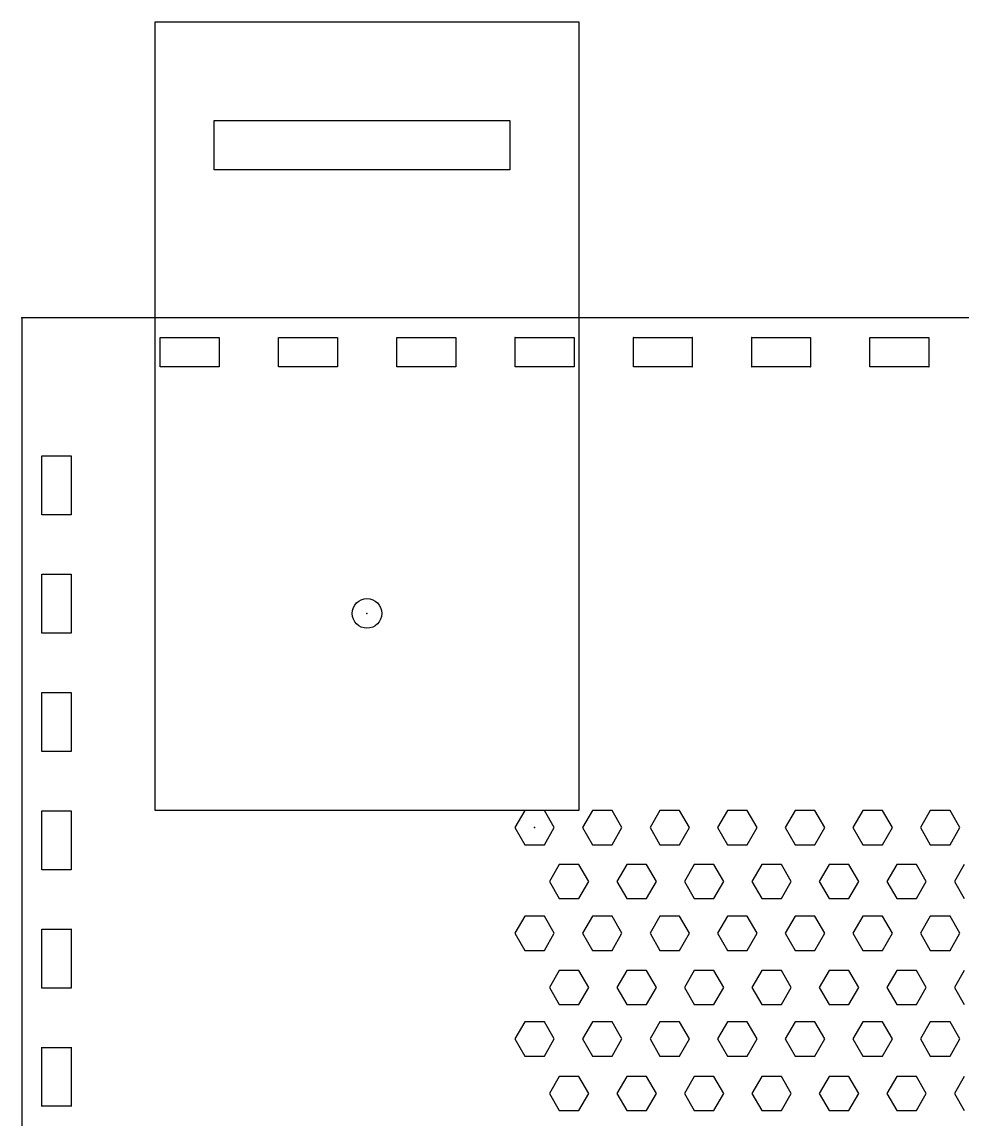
# Model space of a CAD drawing. Header units: millimetres. Extents: x 0 to 382, y -305 to 30.
# Drawn here: x 0 to 95.4, y -81.3 to 30 of the extents above; entities that cross this region are included whole.
import ezdxf

# ---------------------------------------------------------------- set-up
doc = ezdxf.new("R2010")
doc.units = ezdxf.units.MM
doc.header["$MEASUREMENT"] = 0
for name, color, linetype in [('boite_babycare v9_Sketch1', 7, 'Continuous'), ('boite_babycare v9_Sketch10', 7, 'Continuous'), ('boite_babycare v9_Sketch11', 7, 'Continuous'), ('boite_babycare v9_Sketch2', 7, 'Continuous'), ('boite_babycare v9_Sketch3', 7, 'Continuous'), ('boite_babycare v9_Sketch5', 7, 'Continuous'), ('boite_babycare v9_Sketch8', 7, 'Continuous')]:
    doc.layers.add(name, color=color, linetype=linetype)

msp = doc.modelspace()

# ---------------------------------------------------------------- linework, layer by layer
at = {"layer": 'boite_babycare v9_Sketch1'}
for p, q in [((190.01, 0), (0.01, 0)), ((0, -0.01), (0, -190.01)), ((14.02, -4.99), (14.02, -2.01)), ((14.02, -2.01), (17.01, -2.01)), ((17.01, -2.01), (20, -2.01)), ((20, -2.01), (20, -4.99)), ((26.02, -4.99), (26.02, -2.01)), ((26.02, -2.01), (29.01, -2.01)), ((29.01, -2.01), (32, -2.01)), ((32, -2.01), (32, -4.99)), ((38.02, -4.99), (38.02, -2.01)), ((38.02, -2.01), (41.01, -2.01)), ((41.01, -2.01), (44, -2.01)), ((44, -2.01), (44, -4.99)), ((50.02, -2.01), (53.01, -2.01)), ((50.02, -4.99), (50.02, -2.01)), ((53.01, -2.01), (56, -2.01)), ((56, -2.01), (56, -4.99)), ((62.02, -4.99), (62.02, -2.01)), ((62.02, -2.01), (65.01, -2.01)), ((65.01, -2.01), (68, -2.01)), ((68, -2.01), (68, -4.99)), ((74.02, -4.99), (74.02, -2.01)), ((74.02, -2.01), (77.01, -2.01)), ((77.01, -2.01), (80, -2.01)), ((80, -2.01), (80, -4.99)), ((86.02, -4.99), (86.02, -2.01)), ((86.02, -2.01), (89.01, -2.01)), ((89.01, -2.01), (92, -2.01)), ((92, -2.01), (92, -4.99)), ((20, -4.99), (14.02, -4.99)), ((32, -4.99), (26.02, -4.99)), ((44, -4.99), (38.02, -4.99)), ((56, -4.99), (50.02, -4.99)), ((68, -4.99), (62.02, -4.99)), ((80, -4.99), (74.02, -4.99)), ((92, -4.99), (86.02, -4.99)), ((2.01, -14.02), (4.99, -14.02)), ((2.01, -17.01), (2.01, -14.02)), ((4.99, -14.02), (4.99, -20)), ((2.01, -20), (2.01, -17.01)), ((4.99, -20), (2.01, -20)), ((2.01, -29.01), (2.01, -26.02)), ((2.01, -26.02), (4.99, -26.02)), ((4.99, -26.02), (4.99, -32)), ((2.01, -32), (2.01, -29.01)), ((4.99, -32), (2.01, -32)), ((2.01, -41.01), (2.01, -38.02)), ((2.01, -38.02), (4.99, -38.02)), ((4.99, -38.02), (4.99, -44)), ((2.01, -44), (2.01, -41.01)), ((4.99, -44), (2.01, -44)), ((2.01, -53.01), (2.01, -50.02)), ((2.01, -50.02), (4.99, -50.02)), ((4.99, -50.02), (4.99, -56)), ((2.01, -56), (2.01, -53.01)), ((4.99, -56), (2.01, -56)), ((2.01, -62.02), (4.99, -62.02)), ((2.01, -65.01), (2.01, -62.02)), ((4.99, -62.02), (4.99, -68)), ((2.01, -68), (2.01, -65.01)), ((4.99, -68), (2.01, -68)), ((2.01, -74.02), (4.99, -74.02)), ((2.01, -77.01), (2.01, -74.02)), ((4.99, -74.02), (4.99, -80)), ((2.01, -80), (2.01, -77.01)), ((4.99, -80), (2.01, -80))]:
    msp.add_line(p, q, dxfattribs=at)
for points in [[(0.01, 0), (0, 0), (0, 0), (0, -0.01)], [(14.02, -2.01), (14.02, -2), (14.01, -2.01), (14.02, -2.01)], [(20, -2.01), (20.01, -2.01), (20, -2), (20, -2.01)], [(26.02, -2.01), (26.02, -2), (26.01, -2.01), (26.02, -2.01)], [(32, -2.01), (32.01, -2.01), (32, -2), (32, -2.01)], [(38.02, -2.01), (38.02, -2), (38.01, -2.01), (38.02, -2.01)], [(44, -2.01), (44.01, -2.01), (44, -2), (44, -2.01)], [(50.02, -2.01), (50.02, -2), (50.01, -2.01), (50.02, -2.01)], [(56, -2.01), (56.01, -2.01), (56, -2), (56, -2.01)], [(62.02, -2.01), (62.02, -2), (62.01, -2.01), (62.02, -2.01)], [(68, -2.01), (68.01, -2.01), (68, -2), (68, -2.01)], [(74.02, -2.01), (74.02, -2), (74.01, -2.01), (74.02, -2.01)], [(80, -2.01), (80.01, -2.01), (80, -2), (80, -2.01)], [(86.02, -2.01), (86.02, -2), (86.01, -2.01), (86.02, -2.01)], [(92, -2.01), (92.01, -2.01), (92, -2), (92, -2.01)], [(14.02, -4.99), (14.01, -4.99), (14.02, -5), (14.02, -4.99)], [(20, -4.99), (20, -5), (20.01, -4.99), (20, -4.99)], [(26.02, -4.99), (26.01, -4.99), (26.02, -5), (26.02, -4.99)], [(32, -4.99), (32, -5), (32.01, -4.99), (32, -4.99)], [(38.02, -4.99), (38.01, -4.99), (38.02, -5), (38.02, -4.99)], [(44, -4.99), (44, -5), (44.01, -4.99), (44, -4.99)], [(50.02, -4.99), (50.01, -4.99), (50.02, -5), (50.02, -4.99)], [(56, -4.99), (56, -5), (56.01, -4.99), (56, -4.99)], [(62.02, -4.99), (62.01, -4.99), (62.02, -5), (62.02, -4.99)], [(68, -4.99), (68, -5), (68.01, -4.99), (68, -4.99)], [(74.02, -4.99), (74.01, -4.99), (74.02, -5), (74.02, -4.99)], [(80, -4.99), (80, -5), (80.01, -4.99), (80, -4.99)], [(86.02, -4.99), (86.01, -4.99), (86.02, -5), (86.02, -4.99)], [(92, -4.99), (92, -5), (92.01, -4.99), (92, -4.99)], [(2.01, -14.02), (2.01, -14.01), (2, -14.02), (2.01, -14.02)], [(4.99, -14.02), (5, -14.02), (4.99, -14.01), (4.99, -14.02)], [(2.01, -20), (2, -20), (2.01, -20.01), (2.01, -20)], [(4.99, -20), (4.99, -20.01), (5, -20), (4.99, -20)], [(2.01, -26.02), (2.01, -26.01), (2, -26.02), (2.01, -26.02)], [(4.99, -26.02), (5, -26.02), (4.99, -26.01), (4.99, -26.02)], [(2.01, -32), (2, -32), (2.01, -32.01), (2.01, -32)], [(4.99, -32), (4.99, -32.01), (5, -32), (4.99, -32)], [(2.01, -38.02), (2.01, -38.01), (2, -38.02), (2.01, -38.02)], [(4.99, -38.02), (5, -38.02), (4.99, -38.01), (4.99, -38.02)], [(2.01, -44), (2, -44), (2.01, -44.01), (2.01, -44)], [(4.99, -44), (4.99, -44.01), (5, -44), (4.99, -44)], [(2.01, -50.02), (2.01, -50.01), (2, -50.02), (2.01, -50.02)], [(4.99, -50.02), (5, -50.02), (4.99, -50.01), (4.99, -50.02)], [(2.01, -56), (2, -56), (2.01, -56.01), (2.01, -56)], [(4.99, -56), (4.99, -56.01), (5, -56), (4.99, -56)], [(2.01, -62.02), (2.01, -62.01), (2, -62.02), (2.01, -62.02)], [(4.99, -62.02), (5, -62.02), (4.99, -62.01), (4.99, -62.02)], [(2.01, -68), (2, -68), (2.01, -68.01), (2.01, -68)], [(4.99, -68), (4.99, -68.01), (5, -68), (4.99, -68)], [(2.01, -74.02), (2.01, -74.01), (2, -74.02), (2.01, -74.02)], [(4.99, -74.02), (5, -74.02), (4.99, -74.01), (4.99, -74.02)], [(2.01, -80), (2, -80), (2.01, -80.01), (2.01, -80)], [(4.99, -80), (4.99, -80.01), (5, -80), (4.99, -80)]]:
    msp.add_open_spline(points, degree=3, dxfattribs=at)
msp.add_point((0, 0), dxfattribs=at)
at = {"layer": 'boite_babycare v9_Sketch10'}
msp.add_point((0, 0), dxfattribs=at)
at = {"layer": 'boite_babycare v9_Sketch11'}
for p, q in [((190.01, 0), (0.01, 0)), ((0, -0.01), (0, -190.01)), ((14.02, -2.01), (20, -2.01)), ((14.02, -4.99), (14.02, -2.01)), ((20, -2.01), (20, -4.99)), ((26.02, -4.99), (26.02, -2.01)), ((26.02, -2.01), (32, -2.01)), ((32, -2.01), (32, -4.99)), ((38.02, -4.99), (38.02, -2.01)), ((38.02, -2.01), (44, -2.01)), ((44, -2.01), (44, -4.99)), ((50.02, -2.01), (56, -2.01)), ((50.02, -4.99), (50.02, -2.01)), ((56, -2.01), (56, -4.99)), ((62.02, -2.01), (68, -2.01)), ((62.02, -4.99), (62.02, -2.01)), ((68, -2.01), (68, -4.99)), ((74.02, -4.99), (74.02, -2.01)), ((74.02, -2.01), (80, -2.01)), ((80, -2.01), (80, -4.99)), ((86.02, -2.01), (92, -2.01)), ((86.02, -4.99), (86.02, -2.01)), ((92, -2.01), (92, -4.99)), ((20, -4.99), (14.02, -4.99)), ((32, -4.99), (26.02, -4.99)), ((44, -4.99), (38.02, -4.99)), ((56, -4.99), (50.02, -4.99)), ((68, -4.99), (62.02, -4.99)), ((80, -4.99), (74.02, -4.99)), ((92, -4.99), (86.02, -4.99)), ((2.01, -20), (2.01, -14.02)), ((2.01, -14.02), (4.99, -14.02)), ((4.99, -14.02), (4.99, -20)), ((4.99, -20), (2.01, -20)), ((2.01, -26.02), (4.99, -26.02)), ((2.01, -32), (2.01, -26.02)), ((4.99, -26.02), (4.99, -32)), ((4.99, -32), (2.01, -32)), ((2.01, -44), (2.01, -38.02)), ((2.01, -38.02), (4.99, -38.02)), ((4.99, -38.02), (4.99, -44)), ((4.99, -44), (2.01, -44)), ((2.01, -50.02), (4.99, -50.02)), ((2.01, -56), (2.01, -50.02)), ((4.99, -50.02), (4.99, -56)), ((51, -50), (50, -51.73)), ((53, -50), (51, -50)), ((54, -51.73), (53, -50)), ((57.86, -50), (56.86, -51.73)), ((57.86, -50), (56.86, -51.73)), ((59.86, -50), (57.86, -50)), ((59.86, -50), (57.86, -50)), ((60.86, -51.73), (59.86, -50)), ((60.86, -51.73), (59.86, -50)), ((64.71, -50), (63.71, -51.73)), ((64.71, -50), (63.71, -51.73)), ((66.71, -50), (64.71, -50)), ((66.71, -50), (64.71, -50)), ((67.71, -51.73), (66.71, -50)), ((67.71, -51.73), (66.71, -50)), ((71.57, -50), (70.57, -51.73)), ((71.57, -50), (70.57, -51.73)), ((73.57, -50), (71.57, -50)), ((73.57, -50), (71.57, -50)), ((74.57, -51.73), (73.57, -50)), ((74.57, -51.73), (73.57, -50)), ((78.43, -50), (77.43, -51.73)), ((78.43, -50), (77.43, -51.73)), ((80.43, -50), (78.43, -50)), ((80.43, -50), (78.43, -50)), ((81.43, -51.73), (80.43, -50)), ((81.43, -51.73), (80.43, -50)), ((85.29, -50), (84.29, -51.73)), ((85.29, -50), (84.29, -51.73)), ((87.29, -50), (85.29, -50)), ((87.29, -50), (85.29, -50)), ((88.29, -51.73), (87.29, -50)), ((88.29, -51.73), (87.29, -50)), ((92.14, -50), (91.14, -51.73)), ((92.14, -50), (91.14, -51.73)), ((94.14, -50), (92.14, -50)), ((94.14, -50), (92.14, -50)), ((95.14, -51.73), (94.14, -50)), ((95.14, -51.73), (94.14, -50)), ((50, -51.73), (51, -53.46)), ((53, -53.46), (54, -51.73)), ((56.86, -51.73), (57.86, -53.46)), ((56.86, -51.73), (57.86, -53.46)), ((59.86, -53.46), (60.86, -51.73)), ((59.86, -53.46), (60.86, -51.73)), ((63.71, -51.73), (64.71, -53.46)), ((63.71, -51.73), (64.71, -53.46)), ((66.71, -53.46), (67.71, -51.73)), ((66.71, -53.46), (67.71, -51.73)), ((70.57, -51.73), (71.57, -53.46)), ((70.57, -51.73), (71.57, -53.46)), ((73.57, -53.46), (74.57, -51.73)), ((73.57, -53.46), (74.57, -51.73)), ((77.43, -51.73), (78.43, -53.46)), ((77.43, -51.73), (78.43, -53.46)), ((80.43, -53.46), (81.43, -51.73)), ((80.43, -53.46), (81.43, -51.73)), ((84.29, -51.73), (85.29, -53.46)), ((84.29, -51.73), (85.29, -53.46)), ((87.29, -53.46), (88.29, -51.73)), ((87.29, -53.46), (88.29, -51.73)), ((91.14, -51.73), (92.14, -53.46)), ((91.14, -51.73), (92.14, -53.46)), ((94.14, -53.46), (95.14, -51.73)), ((94.14, -53.46), (95.14, -51.73)), ((51, -53.46), (53, -53.46)), ((57.86, -53.46), (59.86, -53.46)), ((57.86, -53.46), (59.86, -53.46)), ((64.71, -53.46), (66.71, -53.46)), ((64.71, -53.46), (66.71, -53.46)), ((71.57, -53.46), (73.57, -53.46)), ((71.57, -53.46), (73.57, -53.46)), ((78.43, -53.46), (80.43, -53.46)), ((78.43, -53.46), (80.43, -53.46)), ((85.29, -53.46), (87.29, -53.46)), ((85.29, -53.46), (87.29, -53.46)), ((92.14, -53.46), (94.14, -53.46)), ((92.14, -53.46), (94.14, -53.46)), ((54.5, -55.46), (53.5, -57.19)), ((56.5, -55.46), (54.5, -55.46)), ((57.5, -57.19), (56.5, -55.46)), ((61.35, -55.46), (60.35, -57.19)), ((61.35, -55.46), (60.35, -57.19)), ((63.35, -55.46), (61.35, -55.46)), ((63.35, -55.46), (61.35, -55.46)), ((64.35, -57.19), (63.35, -55.46)), ((64.35, -57.19), (63.35, -55.46)), ((68.19, -55.46), (67.19, -57.19)), ((68.19, -55.46), (67.19, -57.19)), ((70.19, -55.46), (68.19, -55.46)), ((70.19, -55.46), (68.19, -55.46)), ((71.19, -57.19), (70.19, -55.46)), ((71.19, -57.19), (70.19, -55.46)), ((75.04, -55.46), (74.04, -57.19)), ((75.04, -55.46), (74.04, -57.19)), ((77.04, -55.46), (75.04, -55.46)), ((77.04, -55.46), (75.04, -55.46)), ((78.04, -57.19), (77.04, -55.46)), ((78.04, -57.19), (77.04, -55.46)), ((81.88, -55.46), (80.88, -57.19)), ((81.88, -55.46), (80.88, -57.19)), ((83.88, -55.46), (81.88, -55.46)), ((83.88, -55.46), (81.88, -55.46)), ((84.88, -57.19), (83.88, -55.46)), ((84.88, -57.19), (83.88, -55.46)), ((88.73, -55.46), (87.73, -57.19)), ((88.73, -55.46), (87.73, -57.19)), ((90.73, -55.46), (88.73, -55.46)), ((90.73, -55.46), (88.73, -55.46)), ((91.73, -57.19), (90.73, -55.46)), ((91.73, -57.19), (90.73, -55.46)), ((95.58, -55.46), (94.58, -57.19)), ((95.58, -55.46), (94.58, -57.19)), ((4.99, -56), (2.01, -56)), ((53.5, -57.19), (54.5, -58.92)), ((56.5, -58.92), (57.5, -57.19)), ((60.35, -57.19), (61.35, -58.92)), ((60.35, -57.19), (61.35, -58.92)), ((63.35, -58.92), (64.35, -57.19)), ((63.35, -58.92), (64.35, -57.19)), ((67.19, -57.19), (68.19, -58.92)), ((67.19, -57.19), (68.19, -58.92)), ((70.19, -58.92), (71.19, -57.19)), ((70.19, -58.92), (71.19, -57.19)), ((74.04, -57.19), (75.04, -58.92)), ((74.04, -57.19), (75.04, -58.92)), ((77.04, -58.92), (78.04, -57.19)), ((77.04, -58.92), (78.04, -57.19)), ((80.88, -57.19), (81.88, -58.92)), ((80.88, -57.19), (81.88, -58.92)), ((83.88, -58.92), (84.88, -57.19)), ((83.88, -58.92), (84.88, -57.19)), ((87.73, -57.19), (88.73, -58.92)), ((87.73, -57.19), (88.73, -58.92)), ((90.73, -58.92), (91.73, -57.19)), ((90.73, -58.92), (91.73, -57.19)), ((94.58, -57.19), (95.58, -58.92)), ((94.58, -57.19), (95.58, -58.92)), ((54.5, -58.92), (56.5, -58.92)), ((61.35, -58.92), (63.35, -58.92)), ((61.35, -58.92), (63.35, -58.92)), ((68.19, -58.92), (70.19, -58.92)), ((68.19, -58.92), (70.19, -58.92)), ((75.04, -58.92), (77.04, -58.92)), ((75.04, -58.92), (77.04, -58.92)), ((81.88, -58.92), (83.88, -58.92)), ((81.88, -58.92), (83.88, -58.92)), ((88.73, -58.92), (90.73, -58.92)), ((88.73, -58.92), (90.73, -58.92)), ((51, -60.72), (50, -62.45)), ((53, -60.72), (51, -60.72)), ((54, -62.45), (53, -60.72)), ((57.86, -60.72), (56.86, -62.45)), ((59.86, -60.72), (57.86, -60.72)), ((60.86, -62.45), (59.86, -60.72)), ((64.71, -60.72), (63.71, -62.45)), ((66.71, -60.72), (64.71, -60.72)), ((67.71, -62.45), (66.71, -60.72)), ((71.57, -60.72), (70.57, -62.45)), ((73.57, -60.72), (71.57, -60.72)), ((74.57, -62.45), (73.57, -60.72)), ((78.43, -60.72), (77.43, -62.45)), ((80.43, -60.72), (78.43, -60.72)), ((81.43, -62.45), (80.43, -60.72)), ((85.29, -60.72), (84.29, -62.45)), ((87.29, -60.72), (85.29, -60.72)), ((88.29, -62.45), (87.29, -60.72)), ((92.14, -60.72), (91.14, -62.45)), ((94.14, -60.72), (92.14, -60.72)), ((95.14, -62.45), (94.14, -60.72)), ((2.01, -62.02), (4.99, -62.02)), ((2.01, -68), (2.01, -62.02)), ((4.99, -62.02), (4.99, -68)), ((50, -62.45), (51, -64.18)), ((53, -64.18), (54, -62.45)), ((56.86, -62.45), (57.86, -64.18)), ((59.86, -64.18), (60.86, -62.45)), ((63.71, -62.45), (64.71, -64.18)), ((66.71, -64.18), (67.71, -62.45)), ((70.57, -62.45), (71.57, -64.18)), ((73.57, -64.18), (74.57, -62.45)), ((77.43, -62.45), (78.43, -64.18)), ((80.43, -64.18), (81.43, -62.45)), ((84.29, -62.45), (85.29, -64.18)), ((87.29, -64.18), (88.29, -62.45)), ((91.14, -62.45), (92.14, -64.18)), ((94.14, -64.18), (95.14, -62.45)), ((51, -64.18), (53, -64.18)), ((57.86, -64.18), (59.86, -64.18)), ((64.71, -64.18), (66.71, -64.18)), ((71.57, -64.18), (73.57, -64.18)), ((78.43, -64.18), (80.43, -64.18)), ((85.29, -64.18), (87.29, -64.18)), ((92.14, -64.18), (94.14, -64.18)), ((54.5, -66.21), (53.5, -67.94)), ((56.5, -66.21), (54.5, -66.21)), ((57.5, -67.94), (56.5, -66.21)), ((61.35, -66.21), (60.35, -67.94)), ((63.35, -66.21), (61.35, -66.21)), ((64.35, -67.94), (63.35, -66.21)), ((68.19, -66.21), (67.19, -67.94)), ((70.19, -66.21), (68.19, -66.21)), ((71.19, -67.94), (70.19, -66.21)), ((75.04, -66.21), (74.04, -67.94)), ((77.04, -66.21), (75.04, -66.21)), ((78.04, -67.94), (77.04, -66.21)), ((81.88, -66.21), (80.88, -67.94)), ((83.88, -66.21), (81.88, -66.21)), ((84.88, -67.94), (83.88, -66.21)), ((88.73, -66.21), (87.73, -67.94)), ((90.73, -66.21), (88.73, -66.21)), ((91.73, -67.94), (90.73, -66.21)), ((95.58, -66.21), (94.58, -67.94)), ((4.99, -68), (2.01, -68)), ((53.5, -67.94), (54.5, -69.67)), ((56.5, -69.67), (57.5, -67.94)), ((60.35, -67.94), (61.35, -69.67)), ((63.35, -69.67), (64.35, -67.94)), ((67.19, -67.94), (68.19, -69.67)), ((70.19, -69.67), (71.19, -67.94)), ((74.04, -67.94), (75.04, -69.67)), ((77.04, -69.67), (78.04, -67.94)), ((80.88, -67.94), (81.88, -69.67)), ((83.88, -69.67), (84.88, -67.94)), ((87.73, -67.94), (88.73, -69.67)), ((90.73, -69.67), (91.73, -67.94)), ((94.58, -67.94), (95.58, -69.67)), ((54.5, -69.67), (56.5, -69.67)), ((61.35, -69.67), (63.35, -69.67)), ((68.19, -69.67), (70.19, -69.67)), ((75.04, -69.67), (77.04, -69.67)), ((81.88, -69.67), (83.88, -69.67)), ((88.73, -69.67), (90.73, -69.67)), ((51, -71.44), (50, -73.17)), ((53, -71.44), (51, -71.44)), ((54, -73.17), (53, -71.44)), ((57.86, -71.44), (56.86, -73.17)), ((59.86, -71.44), (57.86, -71.44)), ((60.86, -73.17), (59.86, -71.44)), ((64.71, -71.44), (63.71, -73.17)), ((66.71, -71.44), (64.71, -71.44)), ((67.71, -73.17), (66.71, -71.44)), ((71.57, -71.44), (70.57, -73.17)), ((73.57, -71.44), (71.57, -71.44)), ((74.57, -73.17), (73.57, -71.44)), ((78.43, -71.44), (77.43, -73.17)), ((80.43, -71.44), (78.43, -71.44)), ((81.43, -73.17), (80.43, -71.44)), ((85.29, -71.44), (84.29, -73.17)), ((87.29, -71.44), (85.29, -71.44)), ((88.29, -73.17), (87.29, -71.44)), ((92.14, -71.44), (91.14, -73.17)), ((94.14, -71.44), (92.14, -71.44)), ((95.14, -73.17), (94.14, -71.44)), ((50, -73.17), (51, -74.91)), ((53, -74.91), (54, -73.17)), ((56.86, -73.17), (57.86, -74.91)), ((59.86, -74.91), (60.86, -73.17)), ((63.71, -73.17), (64.71, -74.91)), ((66.71, -74.91), (67.71, -73.17)), ((70.57, -73.17), (71.57, -74.91)), ((73.57, -74.91), (74.57, -73.17)), ((77.43, -73.17), (78.43, -74.91)), ((80.43, -74.91), (81.43, -73.17)), ((84.29, -73.17), (85.29, -74.91)), ((87.29, -74.91), (88.29, -73.17)), ((91.14, -73.17), (92.14, -74.91)), ((94.14, -74.91), (95.14, -73.17)), ((2.01, -80), (2.01, -74.02)), ((2.01, -74.02), (4.99, -74.02)), ((4.99, -74.02), (4.99, -80)), ((51, -74.91), (53, -74.91)), ((57.86, -74.91), (59.86, -74.91)), ((64.71, -74.91), (66.71, -74.91)), ((71.57, -74.91), (73.57, -74.91)), ((78.43, -74.91), (80.43, -74.91)), ((85.29, -74.91), (87.29, -74.91)), ((92.14, -74.91), (94.14, -74.91)), ((54.5, -76.96), (53.5, -78.69)), ((56.5, -76.96), (54.5, -76.96)), ((57.5, -78.69), (56.5, -76.96)), ((61.35, -76.96), (60.35, -78.69)), ((63.35, -76.96), (61.35, -76.96)), ((64.35, -78.69), (63.35, -76.96)), ((68.19, -76.96), (67.19, -78.69)), ((70.19, -76.96), (68.19, -76.96)), ((71.19, -78.69), (70.19, -76.96)), ((75.04, -76.96), (74.04, -78.69)), ((77.04, -76.96), (75.04, -76.96)), ((78.04, -78.69), (77.04, -76.96)), ((81.88, -76.96), (80.88, -78.69)), ((83.88, -76.96), (81.88, -76.96)), ((84.88, -78.69), (83.88, -76.96)), ((88.73, -76.96), (87.73, -78.69)), ((90.73, -76.96), (88.73, -76.96)), ((91.73, -78.69), (90.73, -76.96)), ((95.58, -76.96), (94.58, -78.69)), ((53.5, -78.69), (54.5, -80.42)), ((56.5, -80.42), (57.5, -78.69)), ((60.35, -78.69), (61.35, -80.42)), ((63.35, -80.42), (64.35, -78.69)), ((67.19, -78.69), (68.19, -80.42)), ((70.19, -80.42), (71.19, -78.69)), ((74.04, -78.69), (75.04, -80.42)), ((77.04, -80.42), (78.04, -78.69)), ((80.88, -78.69), (81.88, -80.42)), ((83.88, -80.42), (84.88, -78.69)), ((87.73, -78.69), (88.73, -80.42)), ((90.73, -80.42), (91.73, -78.69)), ((94.58, -78.69), (95.58, -80.42)), ((4.99, -80), (2.01, -80)), ((54.5, -80.42), (56.5, -80.42)), ((61.35, -80.42), (63.35, -80.42)), ((68.19, -80.42), (70.19, -80.42)), ((75.04, -80.42), (77.04, -80.42)), ((81.88, -80.42), (83.88, -80.42)), ((88.73, -80.42), (90.73, -80.42))]:
    msp.add_line(p, q, dxfattribs=at)
msp.add_circle((35, -30), 1.5, dxfattribs=at)
for points in [[(0.01, 0), (0, 0), (0, 0), (0, -0.01)], [(14.02, -2.01), (14.02, -2.01), (14.02, -2.01), (14.02, -2.01)], [(20, -2.01), (20, -2.01), (20, -2.01), (20, -2.01)], [(26.02, -2.01), (26.01, -2.01), (26.01, -2.01), (26.02, -2.01)], [(32, -2.01), (32, -2.01), (32, -2.01), (32, -2.01)], [(38.02, -2.01), (38.01, -2.01), (38.01, -2.01), (38.02, -2.01)], [(44, -2.01), (44, -2.01), (44, -2.01), (44, -2.01)], [(50.02, -2.01), (50.01, -2.01), (50.01, -2.01), (50.02, -2.01)], [(56, -2.01), (56, -2.01), (56, -2.01), (56, -2.01)], [(62.02, -2.01), (62.01, -2.01), (62.01, -2.01), (62.02, -2.01)], [(68, -2.01), (68, -2.01), (68, -2.01), (68, -2.01)], [(74.02, -2.01), (74.01, -2.01), (74.01, -2.01), (74.02, -2.01)], [(80, -2.01), (80, -2.01), (80, -2.01), (80, -2.01)], [(86.02, -2.01), (86.01, -2.01), (86.01, -2.01), (86.02, -2.01)], [(92, -2.01), (92, -2.01), (92, -2.01), (92, -2.01)], [(14.02, -4.99), (14.02, -4.99), (14.02, -4.99), (14.02, -4.99)], [(20, -4.99), (20.01, -4.99), (20.01, -4.99), (20, -4.99)], [(26.02, -4.99), (26.02, -4.99), (26.02, -4.99), (26.02, -4.99)], [(32, -4.99), (32, -4.99), (32, -4.99), (32, -4.99)], [(38.02, -4.99), (38.02, -4.99), (38.02, -4.99), (38.02, -4.99)], [(44, -4.99), (44, -4.99), (44, -4.99), (44, -4.99)], [(50.02, -4.99), (50.02, -4.99), (50.02, -4.99), (50.02, -4.99)], [(56, -4.99), (56.01, -4.99), (56.01, -4.99), (56, -4.99)], [(62.02, -4.99), (62.02, -4.99), (62.02, -4.99), (62.02, -4.99)], [(68, -4.99), (68.01, -4.99), (68.01, -4.99), (68, -4.99)], [(74.02, -4.99), (74.02, -4.99), (74.02, -4.99), (74.02, -4.99)], [(80, -4.99), (80.01, -4.99), (80.01, -4.99), (80, -4.99)], [(86.02, -4.99), (86.02, -4.99), (86.02, -4.99), (86.02, -4.99)], [(92, -4.99), (92.01, -4.99), (92.01, -4.99), (92, -4.99)], [(2.01, -14.02), (2.01, -14.02), (2.01, -14.02), (2.01, -14.02)], [(4.99, -14.02), (4.99, -14.02), (4.99, -14.02), (4.99, -14.02)], [(2.01, -20), (2.01, -20.01), (2.01, -20.01), (2.01, -20)], [(4.99, -20), (4.99, -20), (4.99, -20), (4.99, -20)], [(2.01, -26.02), (2.01, -26.02), (2.01, -26.02), (2.01, -26.02)], [(4.99, -26.02), (4.99, -26.01), (4.99, -26.01), (4.99, -26.02)], [(2.01, -32), (2.01, -32), (2.01, -32), (2.01, -32)], [(4.99, -32), (4.99, -32), (4.99, -32), (4.99, -32)], [(2.01, -38.02), (2.01, -38.02), (2.01, -38.02), (2.01, -38.02)], [(4.99, -38.02), (4.99, -38.01), (4.99, -38.01), (4.99, -38.02)], [(2.01, -44), (2.01, -44), (2.01, -44), (2.01, -44)], [(4.99, -44), (4.99, -44), (4.99, -44), (4.99, -44)], [(2.01, -50.02), (2.01, -50.02), (2.01, -50.02), (2.01, -50.02)], [(4.99, -50.02), (4.99, -50.01), (4.99, -50.01), (4.99, -50.02)], [(2.01, -56), (2.01, -56.01), (2.01, -56.01), (2.01, -56)], [(4.99, -56), (4.99, -56), (4.99, -56), (4.99, -56)], [(2.01, -62.02), (2.01, -62.02), (2.01, -62.02), (2.01, -62.02)], [(4.99, -62.02), (4.99, -62.01), (4.99, -62.01), (4.99, -62.02)], [(2.01, -68), (2.01, -68.01), (2.01, -68.01), (2.01, -68)], [(4.99, -68), (4.99, -68), (4.99, -68), (4.99, -68)], [(2.01, -74.02), (2.01, -74.02), (2.01, -74.02), (2.01, -74.02)], [(4.99, -74.02), (4.99, -74.01), (4.99, -74.01), (4.99, -74.02)], [(2.01, -80), (2.01, -80.01), (2.01, -80.01), (2.01, -80)], [(4.99, -80), (4.99, -80), (4.99, -80), (4.99, -80)]]:
    msp.add_open_spline(points, degree=3, dxfattribs=at)
for p in [(0, 0), (52, -51.73)]:
    msp.add_point(p, dxfattribs=at)
at = {"layer": 'boite_babycare v9_Sketch2'}
msp.add_point((0, 0), dxfattribs=at)
at = {"layer": 'boite_babycare v9_Sketch3'}
for p in [(0, 0), (35, -30)]:
    msp.add_point(p, dxfattribs=at)
at = {"layer": 'boite_babycare v9_Sketch5'}
msp.add_point((0, 0), dxfattribs=at)
at = {"layer": 'boite_babycare v9_Sketch8'}
for p, q in [((13.5, -50), (13.5, 30)), ((13.5, 30), (56.5, 30)), ((56.5, 30), (56.5, -50)), ((19.5, 20), (49.5, 20)), ((19.5, 15), (19.5, 20)), ((49.5, 20), (49.5, 15)), ((49.5, 15), (19.5, 15)), ((190.01, 0), (0.01, 0)), ((0, -0.01), (0, -190.01)), ((14.02, -2.01), (20, -2.01)), ((14.02, -4.99), (14.02, -2.01)), ((20, -2.01), (20, -4.99)), ((26.02, -2.01), (32, -2.01)), ((26.02, -4.99), (26.02, -2.01)), ((32, -2.01), (32, -4.99)), ((38.02, -4.99), (38.02, -2.01)), ((38.02, -2.01), (44, -2.01)), ((44, -2.01), (44, -4.99)), ((50.02, -2.01), (56, -2.01)), ((50.02, -4.99), (50.02, -2.01)), ((56, -2.01), (56, -4.99)), ((62.02, -2.01), (68, -2.01)), ((62.02, -4.99), (62.02, -2.01)), ((68, -2.01), (68, -4.99)), ((74.02, -2.01), (80, -2.01)), ((74.02, -4.99), (74.02, -2.01)), ((80, -2.01), (80, -4.99)), ((86.02, -4.99), (86.02, -2.01)), ((86.02, -2.01), (92, -2.01)), ((92, -2.01), (92, -4.99)), ((20, -4.99), (14.02, -4.99)), ((32, -4.99), (26.02, -4.99)), ((44, -4.99), (38.02, -4.99)), ((56, -4.99), (50.02, -4.99)), ((68, -4.99), (62.02, -4.99)), ((80, -4.99), (74.02, -4.99)), ((92, -4.99), (86.02, -4.99)), ((2.01, -20), (2.01, -14.02)), ((2.01, -14.02), (4.99, -14.02)), ((4.99, -14.02), (4.99, -20)), ((4.99, -20), (2.01, -20)), ((2.01, -26.02), (4.99, -26.02)), ((2.01, -32), (2.01, -26.02)), ((4.99, -26.02), (4.99, -32)), ((4.99, -32), (2.01, -32)), ((2.01, -38.02), (4.99, -38.02)), ((2.01, -44), (2.01, -38.02)), ((4.99, -38.02), (4.99, -44)), ((4.99, -44), (2.01, -44)), ((2.01, -56), (2.01, -50.02)), ((2.01, -50.02), (4.99, -50.02)), ((4.99, -50.02), (4.99, -56)), ((56.5, -50), (13.5, -50)), ((4.99, -56), (2.01, -56)), ((2.01, -68), (2.01, -62.02)), ((2.01, -62.02), (4.99, -62.02)), ((4.99, -62.02), (4.99, -68)), ((4.99, -68), (2.01, -68)), ((2.01, -74.02), (4.99, -74.02)), ((2.01, -80), (2.01, -74.02)), ((4.99, -74.02), (4.99, -80)), ((4.99, -80), (2.01, -80))]:
    msp.add_line(p, q, dxfattribs=at)
msp.add_circle((35, -30), 1.5, dxfattribs=at)
for points in [[(0.01, 0), (0, 0), (0, 0), (0, -0.01)], [(14.02, -2.01), (14.02, -2.01), (14.02, -2.01), (14.02, -2.01)], [(20, -2.01), (20, -2.01), (20, -2.01), (20, -2.01)], [(26.02, -2.01), (26.01, -2.01), (26.01, -2.01), (26.02, -2.01)], [(32, -2.01), (32, -2.01), (32, -2.01), (32, -2.01)], [(38.02, -2.01), (38.01, -2.01), (38.01, -2.01), (38.02, -2.01)], [(44, -2.01), (44, -2.01), (44, -2.01), (44, -2.01)], [(50.02, -2.01), (50.01, -2.01), (50.01, -2.01), (50.02, -2.01)], [(56, -2.01), (56, -2.01), (56, -2.01), (56, -2.01)], [(62.02, -2.01), (62.01, -2.01), (62.01, -2.01), (62.02, -2.01)], [(68, -2.01), (68, -2.01), (68, -2.01), (68, -2.01)], [(74.02, -2.01), (74.01, -2.01), (74.01, -2.01), (74.02, -2.01)], [(80, -2.01), (80, -2.01), (80, -2.01), (80, -2.01)], [(86.02, -2.01), (86.01, -2.01), (86.01, -2.01), (86.02, -2.01)], [(92, -2.01), (92, -2.01), (92, -2.01), (92, -2.01)], [(14.02, -4.99), (14.02, -4.99), (14.02, -4.99), (14.02, -4.99)], [(20, -4.99), (20.01, -4.99), (20.01, -4.99), (20, -4.99)], [(26.02, -4.99), (26.02, -4.99), (26.02, -4.99), (26.02, -4.99)], [(32, -4.99), (32, -4.99), (32, -4.99), (32, -4.99)], [(38.02, -4.99), (38.02, -4.99), (38.02, -4.99), (38.02, -4.99)], [(44, -4.99), (44, -4.99), (44, -4.99), (44, -4.99)], [(50.02, -4.99), (50.02, -4.99), (50.02, -4.99), (50.02, -4.99)], [(56, -4.99), (56.01, -4.99), (56.01, -4.99), (56, -4.99)], [(62.02, -4.99), (62.02, -4.99), (62.02, -4.99), (62.02, -4.99)], [(68, -4.99), (68.01, -4.99), (68.01, -4.99), (68, -4.99)], [(74.02, -4.99), (74.02, -4.99), (74.02, -4.99), (74.02, -4.99)], [(80, -4.99), (80.01, -4.99), (80.01, -4.99), (80, -4.99)], [(86.02, -4.99), (86.02, -4.99), (86.02, -4.99), (86.02, -4.99)], [(92, -4.99), (92.01, -4.99), (92.01, -4.99), (92, -4.99)], [(2.01, -14.02), (2.01, -14.02), (2.01, -14.02), (2.01, -14.02)], [(4.99, -14.02), (4.99, -14.02), (4.99, -14.02), (4.99, -14.02)], [(2.01, -20), (2.01, -20.01), (2.01, -20.01), (2.01, -20)], [(4.99, -20), (4.99, -20), (4.99, -20), (4.99, -20)], [(2.01, -26.02), (2.01, -26.02), (2.01, -26.02), (2.01, -26.02)], [(4.99, -26.02), (4.99, -26.01), (4.99, -26.01), (4.99, -26.02)], [(2.01, -32), (2.01, -32), (2.01, -32), (2.01, -32)], [(4.99, -32), (4.99, -32), (4.99, -32), (4.99, -32)], [(2.01, -38.02), (2.01, -38.02), (2.01, -38.02), (2.01, -38.02)], [(4.99, -38.02), (4.99, -38.01), (4.99, -38.01), (4.99, -38.02)], [(2.01, -44), (2.01, -44), (2.01, -44), (2.01, -44)], [(4.99, -44), (4.99, -44), (4.99, -44), (4.99, -44)], [(2.01, -50.02), (2.01, -50.02), (2.01, -50.02), (2.01, -50.02)], [(4.99, -50.02), (4.99, -50.01), (4.99, -50.01), (4.99, -50.02)], [(2.01, -56), (2.01, -56.01), (2.01, -56.01), (2.01, -56)], [(4.99, -56), (4.99, -56), (4.99, -56), (4.99, -56)], [(2.01, -62.02), (2.01, -62.02), (2.01, -62.02), (2.01, -62.02)], [(4.99, -62.02), (4.99, -62.01), (4.99, -62.01), (4.99, -62.02)], [(2.01, -68), (2.01, -68.01), (2.01, -68.01), (2.01, -68)], [(4.99, -68), (4.99, -68), (4.99, -68), (4.99, -68)], [(2.01, -74.02), (2.01, -74.02), (2.01, -74.02), (2.01, -74.02)], [(4.99, -74.02), (4.99, -74.01), (4.99, -74.01), (4.99, -74.02)], [(2.01, -80), (2.01, -80.01), (2.01, -80.01), (2.01, -80)], [(4.99, -80), (4.99, -80), (4.99, -80), (4.99, -80)]]:
    msp.add_open_spline(points, degree=3, dxfattribs=at)
msp.add_point((0, 0), dxfattribs=at)

doc.saveas('drawing.dxf')
